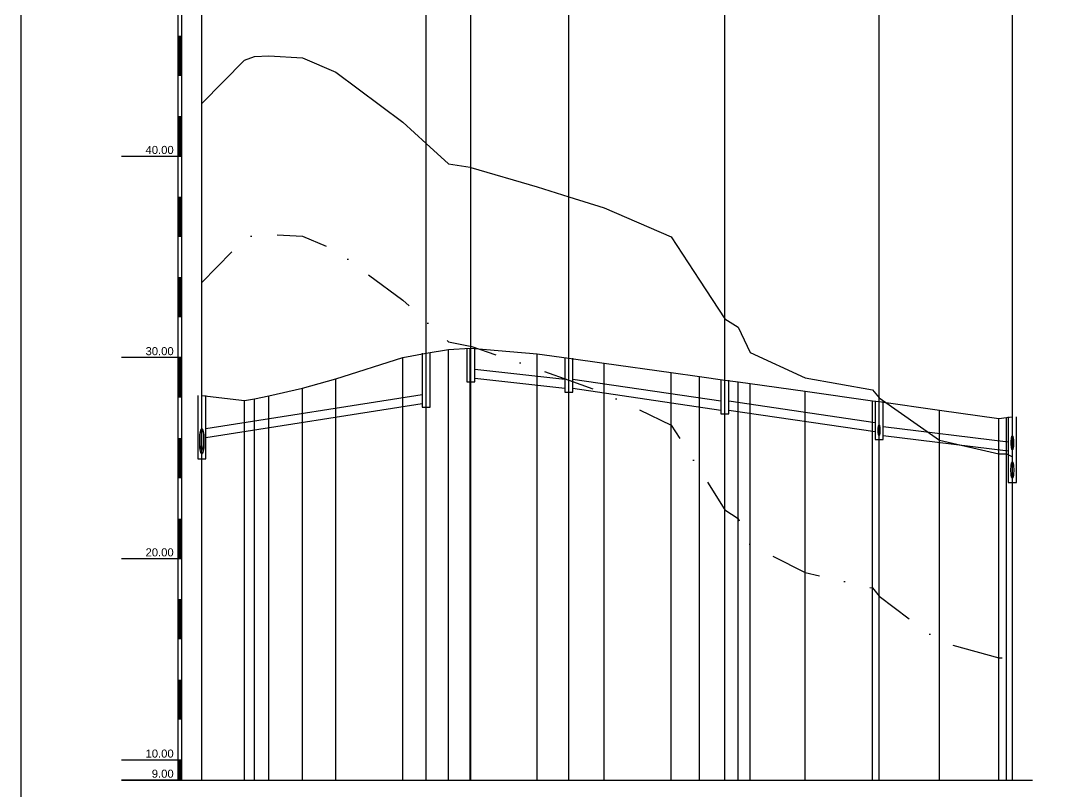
# Model space of a CAD drawing. Header units: millimetres. Extents: x -7351 to 135086, y 1419 to 5643.
# Drawn here: x 90723.4 to 90981.7, y 1584.3 to 1775.7 of the extents above; entities that cross this region are included whole.
import ezdxf
from ezdxf.enums import TextEntityAlignment as Align

# ---------------------------------------------------------------- set-up
doc = ezdxf.new("R2010")
doc.units = ezdxf.units.MM
doc.linetypes.add('DASHDOT', pattern=[25.4, 12.7, -6.35, 0, -6.35])
for name, color, linetype in [('KZ_종단_계획선', 1, 'Continuous'), ('KZ_종단_관로', 4, 'Continuous'), ('KZ_종단_깃발', 7, 'Continuous'), ('KZ_종단_도각', 7, 'Continuous'), ('KZ_종단_맨홀', 4, 'Continuous'), ('KZ_종단_수직선', 7, 'Continuous'), ('KZ_종단_암선1', 56, 'DASHDOT'), ('KZ_종단_원형관', 4, 'Continuous'), ('KZ_종단_지반선', 3, 'Continuous'), ('KZ_종단_테이블선', 7, 'Continuous'), ('KZ_종단_폴대', 7, 'Continuous')]:
    doc.layers.add(name, color=color, linetype=linetype)
doc.styles.get("Standard").update_dxf_attribs({"font": 'arial.ttf'})

msp = doc.modelspace()

# ---------------------------------------------------------------- linework, layer by layer
at = {"layer": 'KZ_종단_계획선'}
msp.add_lwpolyline([(90768.36, 1682.59), (90768.36, 1682.59), (90768.36, 1682.59), (90768.36, 1682.59), (90778.98, 1681.34), (90781.48, 1681.8), (90785.03, 1682.5), (90793.36, 1684.45), (90801.69, 1686.8), (90818.36, 1692.08), (90824.13, 1693.1), (90829.69, 1694.07), (90835.03, 1694.39), (90835.25, 1694.37), (90851.69, 1692.97), (90859.61, 1691.86), (90868.36, 1690.64), (90885.03, 1688.31), (90892.09, 1687.33), (90898.37, 1686.45), (90898.37, 1686.45), (90898.37, 1686.45), (90898.37, 1686.45), (90901.69, 1685.99), (90904.65, 1685.57), (90918.36, 1683.66), (90935.03, 1681.33), (90936.7, 1681.1), (90936.71, 1681.1), (90936.71, 1681.1), (90951.69, 1679.01), (90966.5, 1676.94), (90968.36, 1677.17), (90969.83, 1677.35)], dxfattribs=at)
at = {"layer": 'KZ_종단_관로'}
for p, q in [((90836.25, 1689.18), (90858.61, 1686.67)), ((90836.25, 1686.93), (90858.61, 1684.42)), ((90860.61, 1686.67), (90897.37, 1681.26)), ((90769.36, 1674.4), (90823.13, 1682.9)), ((90860.61, 1684.42), (90897.37, 1679.01)), ((90769.36, 1672.15), (90823.13, 1680.65)), ((90899.37, 1681.26), (90935.7, 1675.91)), ((90899.37, 1679.01), (90935.7, 1673.66)), ((90937.7, 1674.89), (90968.83, 1671.14)), ((90937.7, 1672.64), (90968.83, 1668.89))]:
    msp.add_line(p, q, dxfattribs=at)
at = {"layer": 'KZ_종단_깃발'}
for p, q in [((90768.36, 1587.04), (90768.36, 1807.04)), ((90824.13, 1587.04), (90824.13, 1807.04)), ((90835.25, 1587.04), (90835.25, 1807.04)), ((90859.61, 1587.04), (90859.61, 1807.04)), ((90898.37, 1587.04), (90898.37, 1807.04)), ((90936.7, 1587.04), (90936.7, 1807.04)), ((90969.83, 1587.04), (90969.83, 1807.04))]:
    msp.add_line(p, q, dxfattribs=at)
at = {"layer": 'KZ_종단_도각'}
msp.add_lwpolyline([(90723.36, 1419.04), (91564.36, 1419.04), (91564.36, 2013.04), (90723.36, 2013.04)], close=True, dxfattribs=at)
at = {"layer": 'KZ_종단_맨홀'}
for points in [[(90823.13, 1693.1), (90823.13, 1679.71), (90825.13, 1679.71), (90825.13, 1693.1)], [(90834.25, 1694.37), (90834.25, 1685.99), (90836.25, 1685.99), (90836.25, 1694.37)], [(90858.61, 1691.86), (90858.61, 1683.48), (90860.61, 1683.48), (90860.61, 1691.86)], [(90897.37, 1686.45), (90897.37, 1678.07), (90899.37, 1678.07), (90899.37, 1686.45)], [(90767.36, 1682.59), (90767.36, 1666.85), (90769.36, 1666.85), (90769.36, 1682.59)], [(90935.7, 1681.1), (90935.7, 1671.7), (90937.7, 1671.7), (90937.7, 1681.1)], [(90968.83, 1677.35), (90968.83, 1661.01), (90970.83, 1661.01), (90970.83, 1677.35)]]:
    msp.add_lwpolyline(points, dxfattribs=at)
at = {"layer": 'KZ_종단_수직선'}
for p, q in [((90824.13, 1587.04), (90824.13, 1693.1)), ((90829.69, 1587.04), (90829.69, 1694.07)), ((90835.03, 1587.04), (90835.03, 1694.39)), ((90835.24, 1587.04), (90835.24, 1694.37)), ((90851.69, 1587.04), (90851.69, 1692.97)), ((90818.36, 1587.04), (90818.36, 1692.08)), ((90859.61, 1587.04), (90859.61, 1691.86)), ((90868.36, 1587.04), (90868.36, 1690.64)), ((90885.03, 1587.04), (90885.03, 1688.31)), ((90892.09, 1587.04), (90892.09, 1687.33)), ((90801.69, 1587.04), (90801.69, 1686.8)), ((90898.37, 1587.04), (90898.37, 1686.45)), ((90898.37, 1587.04), (90898.37, 1686.45)), ((90898.37, 1587.04), (90898.37, 1686.45)), ((90898.37, 1587.04), (90898.37, 1686.45)), ((90901.69, 1587.04), (90901.69, 1685.99)), ((90904.65, 1587.04), (90904.65, 1685.57)), ((90768.36, 1587.04), (90768.36, 1682.59)), ((90768.36, 1587.04), (90768.36, 1682.59)), ((90768.36, 1587.04), (90768.36, 1682.59)), ((90768.36, 1587.04), (90768.36, 1682.59)), ((90768.36, 1587.04), (90768.36, 1682.59)), ((90768.36, 1587.04), (90768.36, 1682.59)), ((90768.36, 1587.04), (90768.36, 1682.59)), ((90785.03, 1587.04), (90785.03, 1682.5)), ((90793.36, 1587.04), (90793.36, 1684.45)), ((90918.36, 1587.04), (90918.36, 1683.66)), ((90778.98, 1587.04), (90778.98, 1681.34)), ((90781.48, 1587.04), (90781.48, 1681.8)), ((90935.03, 1587.04), (90935.03, 1681.33)), ((90936.7, 1587.04), (90936.7, 1681.1)), ((90936.7, 1587.04), (90936.7, 1681.1)), ((90936.7, 1587.04), (90936.7, 1681.1)), ((90951.69, 1587.04), (90951.69, 1679.01)), ((90966.49, 1587.04), (90966.49, 1676.94)), ((90968.36, 1587.04), (90968.36, 1677.17)), ((90969.83, 1587.04), (90969.83, 1677.35)), ((90969.83, 1587.04), (90969.83, 1677.35)), ((90969.83, 1587.04), (90969.83, 1677.35)), ((90969.83, 1587.04), (90969.83, 1677.35))]:
    msp.add_line(p, q, dxfattribs=at)
at = {"layer": 'KZ_종단_암선1', "flags": 128}
msp.add_lwpolyline([(90768.36, 1708.64), (90768.36, 1708.64), (90768.36, 1708.64), (90768.36, 1710.71), (90778.98, 1721.57), (90781.48, 1722.5), (90785.03, 1722.66), (90793.36, 1722.22), (90801.69, 1718.67), (90818.36, 1706.31), (90824.13, 1701.04), (90829.69, 1695.98), (90835.03, 1694.91), (90835.24, 1694.84), (90851.69, 1689.27), (90859.61, 1686.42), (90868.36, 1683.27), (90885.03, 1675.27), (90892.09, 1664.2), (90898.37, 1654.24), (90898.37, 1654.24), (90898.37, 1654.24), (90898.37, 1654.24), (90901.69, 1652.02), (90904.65, 1645.54), (90918.36, 1638.65), (90935.03, 1634.79), (90936.7, 1632.75), (90936.7, 1632.75), (90936.7, 1632.75), (90951.69, 1621.5), (90966.49, 1617.45), (90968.36, 1617.33), (90969.83, 1616.48), (90969.83, 1616.48), (90969.83, 1616.48), (90969.83, 1616.48)], dxfattribs=at)
at = {"layer": 'KZ_종단_원형관'}
for p, q in [((90768.09, 1673.99), (90768.18, 1674.23)), ((90768.18, 1674.23), (90768.27, 1674.37)), ((90768.21, 1674.13), (90768.28, 1674.25)), ((90768.27, 1674.37), (90768.36, 1674.42)), ((90768.28, 1674.25), (90768.36, 1674.29)), ((90768.36, 1674.42), (90768.45, 1674.37)), ((90768.36, 1674.29), (90768.44, 1674.25)), ((90768.44, 1674.25), (90768.51, 1674.13)), ((90768.45, 1674.37), (90768.54, 1674.23)), ((90768.54, 1674.23), (90768.63, 1673.99)), ((90936.49, 1674.2), (90936.5, 1674.42)), ((90936.5, 1674.42), (90936.51, 1674.63)), ((90936.51, 1674.63), (90936.54, 1674.82)), ((90936.54, 1674.82), (90936.56, 1674.98)), ((90936.56, 1674.98), (90936.59, 1675.11)), ((90936.59, 1675.11), (90936.63, 1675.21)), ((90936.63, 1675.21), (90936.67, 1675.27)), ((90936.67, 1675.27), (90936.7, 1675.29)), ((90936.7, 1675.29), (90936.74, 1675.27)), ((90936.74, 1675.27), (90936.78, 1675.21)), ((90936.78, 1675.21), (90936.81, 1675.11)), ((90936.81, 1675.11), (90936.84, 1674.98)), ((90936.84, 1674.98), (90936.87, 1674.82)), ((90936.87, 1674.82), (90936.89, 1674.63)), ((90936.89, 1674.63), (90936.91, 1674.42)), ((90936.91, 1674.42), (90936.92, 1674.2)), ((90767.83, 1671.23), (90767.84, 1671.78)), ((90767.84, 1671.78), (90767.86, 1672.32)), ((90767.86, 1672.32), (90767.9, 1672.82)), ((90767.9, 1672.82), (90767.95, 1673.28)), ((90767.92, 1671.66), (90767.93, 1672.12)), ((90767.93, 1671.21), (90767.92, 1671.66)), ((90767.93, 1672.12), (90767.95, 1672.56)), ((90767.95, 1673.28), (90768.02, 1673.67)), ((90767.95, 1672.56), (90767.98, 1672.98)), ((90767.98, 1672.98), (90768.02, 1673.35)), ((90768.02, 1673.67), (90768.09, 1673.99)), ((90768.02, 1673.35), (90768.08, 1673.67)), ((90768.08, 1673.67), (90768.14, 1673.94)), ((90768.14, 1673.94), (90768.21, 1674.13)), ((90768.51, 1674.13), (90768.58, 1673.94)), ((90768.58, 1673.94), (90768.64, 1673.67)), ((90768.63, 1673.99), (90768.7, 1673.67)), ((90768.64, 1673.67), (90768.7, 1673.35)), ((90768.7, 1673.67), (90768.77, 1673.28)), ((90768.7, 1673.35), (90768.74, 1672.98)), ((90768.74, 1672.98), (90768.77, 1672.56)), ((90768.77, 1673.28), (90768.82, 1672.82)), ((90768.77, 1672.56), (90768.79, 1672.12)), ((90768.79, 1672.12), (90768.8, 1671.66)), ((90768.8, 1671.66), (90768.79, 1671.21)), ((90768.82, 1672.82), (90768.86, 1672.32)), ((90768.86, 1672.32), (90768.88, 1671.78)), ((90768.88, 1671.78), (90768.89, 1671.23)), ((90936.48, 1673.97), (90936.49, 1674.2)), ((90936.49, 1673.75), (90936.48, 1673.97)), ((90936.5, 1673.52), (90936.49, 1673.75)), ((90936.51, 1673.32), (90936.5, 1673.52)), ((90936.54, 1673.13), (90936.51, 1673.32)), ((90936.56, 1672.97), (90936.54, 1673.13)), ((90936.59, 1672.83), (90936.56, 1672.97)), ((90936.63, 1672.74), (90936.59, 1672.83)), ((90936.67, 1672.68), (90936.63, 1672.74)), ((90936.7, 1672.66), (90936.67, 1672.68)), ((90936.74, 1672.68), (90936.7, 1672.66)), ((90936.78, 1672.74), (90936.74, 1672.68)), ((90936.81, 1672.83), (90936.78, 1672.74)), ((90936.84, 1672.97), (90936.81, 1672.83)), ((90936.87, 1673.13), (90936.84, 1672.97)), ((90936.89, 1673.32), (90936.87, 1673.13)), ((90936.91, 1673.52), (90936.89, 1673.32)), ((90936.92, 1673.75), (90936.91, 1673.52)), ((90936.92, 1674.2), (90936.92, 1673.97)), ((90936.92, 1673.97), (90936.92, 1673.75)), ((90969.55, 1671.44), (90969.58, 1671.72)), ((90969.58, 1671.72), (90969.6, 1671.97)), ((90969.6, 1671.97), (90969.64, 1672.18)), ((90969.61, 1671.45), (90969.62, 1671.67)), ((90969.62, 1671.67), (90969.64, 1671.88)), ((90969.64, 1672.18), (90969.68, 1672.36)), ((90969.64, 1671.88), (90969.66, 1672.06)), ((90969.66, 1672.06), (90969.69, 1672.23)), ((90969.68, 1672.36), (90969.73, 1672.49)), ((90969.69, 1672.23), (90969.72, 1672.36)), ((90969.72, 1672.36), (90969.75, 1672.45)), ((90969.73, 1672.49), (90969.78, 1672.57)), ((90969.75, 1672.45), (90969.79, 1672.51)), ((90969.78, 1672.57), (90969.83, 1672.59)), ((90969.79, 1672.51), (90969.83, 1672.53)), ((90969.83, 1672.59), (90969.88, 1672.57)), ((90969.83, 1672.53), (90969.87, 1672.51)), ((90969.87, 1672.51), (90969.9, 1672.45)), ((90969.88, 1672.57), (90969.93, 1672.49)), ((90969.9, 1672.45), (90969.94, 1672.36)), ((90969.93, 1672.49), (90969.97, 1672.36)), ((90969.94, 1672.36), (90969.97, 1672.23)), ((90969.97, 1672.36), (90970.02, 1672.18)), ((90969.97, 1672.23), (90970, 1672.06)), ((90970, 1672.06), (90970.02, 1671.88)), ((90970.02, 1672.18), (90970.05, 1671.97)), ((90970.02, 1671.88), (90970.03, 1671.67)), ((90970.03, 1671.67), (90970.04, 1671.45)), ((90970.05, 1671.97), (90970.08, 1671.72)), ((90970.08, 1671.72), (90970.1, 1671.44)), ((90767.84, 1670.67), (90767.83, 1671.23)), ((90767.86, 1670.14), (90767.84, 1670.67)), ((90767.9, 1669.63), (90767.86, 1670.14)), ((90767.95, 1669.18), (90767.9, 1669.63)), ((90767.95, 1670.77), (90767.93, 1671.21)), ((90767.98, 1670.35), (90767.95, 1670.77)), ((90768.02, 1668.78), (90767.95, 1669.18)), ((90768.02, 1669.98), (90767.98, 1670.35)), ((90768.08, 1669.65), (90768.02, 1669.98)), ((90768.14, 1669.39), (90768.08, 1669.65)), ((90768.21, 1669.2), (90768.14, 1669.39)), ((90768.28, 1669.08), (90768.21, 1669.2)), ((90768.36, 1669.04), (90768.28, 1669.08)), ((90768.44, 1669.08), (90768.36, 1669.04)), ((90768.51, 1669.2), (90768.44, 1669.08)), ((90768.58, 1669.39), (90768.51, 1669.2)), ((90768.64, 1669.65), (90768.58, 1669.39)), ((90768.7, 1669.98), (90768.64, 1669.65)), ((90768.74, 1670.35), (90768.7, 1669.98)), ((90768.77, 1669.18), (90768.7, 1668.78)), ((90768.77, 1670.77), (90768.74, 1670.35)), ((90768.79, 1671.21), (90768.77, 1670.77)), ((90768.82, 1669.63), (90768.77, 1669.18)), ((90768.86, 1670.14), (90768.82, 1669.63)), ((90768.88, 1670.67), (90768.86, 1670.14)), ((90768.89, 1671.23), (90768.88, 1670.67)), ((90969.54, 1671.15), (90969.55, 1671.44)), ((90969.54, 1670.84), (90969.54, 1671.15)), ((90969.54, 1670.54), (90969.54, 1670.84)), ((90969.55, 1670.25), (90969.54, 1670.54)), ((90969.58, 1669.97), (90969.55, 1670.25)), ((90969.6, 1669.72), (90969.58, 1669.97)), ((90969.64, 1669.5), (90969.6, 1669.72)), ((90969.61, 1671.22), (90969.61, 1671.45)), ((90969.61, 1670.99), (90969.61, 1671.22)), ((90969.62, 1670.77), (90969.61, 1670.99)), ((90969.64, 1670.56), (90969.62, 1670.77)), ((90969.66, 1670.37), (90969.64, 1670.56)), ((90969.68, 1669.33), (90969.64, 1669.5)), ((90969.69, 1670.21), (90969.66, 1670.37)), ((90969.73, 1669.2), (90969.68, 1669.33)), ((90969.72, 1670.08), (90969.69, 1670.21)), ((90969.75, 1669.98), (90969.72, 1670.08)), ((90969.78, 1669.12), (90969.73, 1669.2)), ((90969.79, 1669.92), (90969.75, 1669.98)), ((90969.83, 1669.09), (90969.78, 1669.12)), ((90969.83, 1669.9), (90969.79, 1669.92)), ((90969.87, 1669.92), (90969.83, 1669.9)), ((90969.88, 1669.12), (90969.83, 1669.09)), ((90969.9, 1669.98), (90969.87, 1669.92)), ((90969.93, 1669.2), (90969.88, 1669.12)), ((90969.94, 1670.08), (90969.9, 1669.98)), ((90969.97, 1669.33), (90969.93, 1669.2)), ((90969.97, 1670.21), (90969.94, 1670.08)), ((90970, 1670.37), (90969.97, 1670.21)), ((90970.02, 1669.5), (90969.97, 1669.33)), ((90970.02, 1670.56), (90970, 1670.37)), ((90970.03, 1670.77), (90970.02, 1670.56)), ((90970.05, 1669.72), (90970.02, 1669.5)), ((90970.04, 1670.99), (90970.03, 1670.77)), ((90970.04, 1671.45), (90970.05, 1671.22)), ((90970.05, 1671.22), (90970.04, 1670.99)), ((90970.08, 1669.97), (90970.05, 1669.72)), ((90970.1, 1670.25), (90970.08, 1669.97)), ((90970.1, 1671.44), (90970.12, 1671.15)), ((90970.12, 1670.54), (90970.1, 1670.25)), ((90970.12, 1671.15), (90970.12, 1670.84)), ((90970.12, 1670.84), (90970.12, 1670.54)), ((90768.09, 1668.47), (90768.02, 1668.78)), ((90768.18, 1668.23), (90768.09, 1668.47)), ((90768.27, 1668.09), (90768.18, 1668.23)), ((90768.36, 1668.04), (90768.27, 1668.09)), ((90768.45, 1668.09), (90768.36, 1668.04)), ((90768.54, 1668.23), (90768.45, 1668.09)), ((90768.63, 1668.47), (90768.54, 1668.23)), ((90768.7, 1668.78), (90768.63, 1668.47)), ((90969.49, 1664.45), (90969.51, 1664.79)), ((90969.49, 1664.09), (90969.49, 1664.45)), ((90969.49, 1663.74), (90969.49, 1664.09)), ((90969.51, 1664.79), (90969.53, 1665.11)), ((90969.53, 1665.11), (90969.57, 1665.4)), ((90969.57, 1665.4), (90969.61, 1665.66)), ((90969.61, 1665.66), (90969.66, 1665.86)), ((90969.66, 1665.86), (90969.71, 1666.01)), ((90969.71, 1666.01), (90969.77, 1666.1)), ((90969.77, 1666.1), (90969.83, 1666.13)), ((90969.83, 1666.13), (90969.89, 1666.1)), ((90969.89, 1666.1), (90969.94, 1666.01)), ((90969.94, 1666.01), (90970, 1665.86)), ((90970, 1665.86), (90970.05, 1665.66)), ((90970.05, 1665.66), (90970.09, 1665.4)), ((90970.09, 1665.4), (90970.12, 1665.11)), ((90970.12, 1665.11), (90970.15, 1664.79)), ((90970.15, 1664.79), (90970.16, 1664.45)), ((90970.16, 1664.45), (90970.17, 1664.09)), ((90970.17, 1664.09), (90970.16, 1663.74)), ((90969.51, 1663.4), (90969.49, 1663.74)), ((90969.53, 1663.07), (90969.51, 1663.4)), ((90969.57, 1662.78), (90969.53, 1663.07)), ((90969.61, 1662.53), (90969.57, 1662.78)), ((90969.66, 1662.33), (90969.61, 1662.53)), ((90969.71, 1662.18), (90969.66, 1662.33)), ((90969.77, 1662.08), (90969.71, 1662.18)), ((90969.83, 1662.05), (90969.77, 1662.08)), ((90969.89, 1662.08), (90969.83, 1662.05)), ((90969.94, 1662.18), (90969.89, 1662.08)), ((90970, 1662.33), (90969.94, 1662.18)), ((90970.05, 1662.53), (90970, 1662.33)), ((90970.09, 1662.78), (90970.05, 1662.53)), ((90970.12, 1663.07), (90970.09, 1662.78)), ((90970.15, 1663.4), (90970.12, 1663.07)), ((90970.16, 1663.74), (90970.15, 1663.4))]:
    msp.add_line(p, q, dxfattribs=at)
at = {"layer": 'KZ_종단_지반선', "flags": 128}
msp.add_lwpolyline([(90768.36, 1753.09), (90768.36, 1753.09), (90768.36, 1753.09), (90768.36, 1755.16), (90778.98, 1765.98), (90781.48, 1766.89), (90785.03, 1767.04), (90793.36, 1766.56), (90801.69, 1762.97), (90818.36, 1750.54), (90824.13, 1745.25), (90829.69, 1740.16), (90835.03, 1739.34), (90835.24, 1739.27), (90851.69, 1734.45), (90859.61, 1731.96), (90868.36, 1729.22), (90885.03, 1722.04), (90892.09, 1711.31), (90898.37, 1701.66), (90898.37, 1701.66), (90898.37, 1701.65), (90898.37, 1701.65), (90901.69, 1699.6), (90904.65, 1693.27), (90918.36, 1687.04), (90935.03, 1684), (90936.7, 1682.04), (90936.7, 1682.04), (90936.7, 1682.04), (90951.69, 1671.52), (90966.49, 1668.1), (90968.36, 1668.1), (90969.83, 1667.38), (90969.83, 1667.38), (90969.83, 1667.38), (90969.83, 1667.38)], dxfattribs=at)
at = {"layer": 'KZ_종단_테이블선'}
msp.add_line((90748.36, 1587.04), (90974.83, 1587.04), dxfattribs=at)
at = {"layer": 'KZ_종단_폴대'}
for p, q in [((90763.36, 1742.04), (90748.36, 1742.04)), ((90763.36, 1692.04), (90748.36, 1692.04)), ((90763.36, 1642.04), (90748.36, 1642.04)), ((90763.36, 1592.04), (90748.36, 1592.04)), ((90763.36, 1587.04), (90748.36, 1587.04))]:
    msp.add_line(p, q, dxfattribs=at)
msp.add_lwpolyline([(90763.36, 1587.04), (90763.36, 1817.04), (90762.36, 1817.04), (90762.36, 1587.04), (90763.36, 1587.04)], dxfattribs=at)
for points in [[(90762.86, 1762.04, 1, 1, 0), (90762.86, 1772.04, 1, 1, 0)], [(90762.86, 1742.04, 1, 1, 0), (90762.86, 1752.04, 1, 1, 0)], [(90762.86, 1722.04, 1, 1, 0), (90762.86, 1732.04, 1, 1, 0)], [(90762.86, 1702.04, 1, 1, 0), (90762.86, 1712.04, 1, 1, 0)], [(90762.86, 1682.04, 1, 1, 0), (90762.86, 1692.04, 1, 1, 0)], [(90762.86, 1662.04, 1, 1, 0), (90762.86, 1672.04, 1, 1, 0)], [(90762.86, 1642.04, 1, 1, 0), (90762.86, 1652.04, 1, 1, 0)], [(90762.86, 1622.04, 1, 1, 0), (90762.86, 1632.04, 1, 1, 0)], [(90762.86, 1602.04, 1, 1, 0), (90762.86, 1612.04, 1, 1, 0)], [(90762.86, 1587.04, 1, 1, 0), (90762.86, 1592.04, 1, 1, 0)]]:
    msp.add_lwpolyline(points, format="xyseb", dxfattribs=at)

# ---------------------------------------------------------------- texts
for s, p in [('40.00', (90761.36, 1742.04)), ('30.00', (90761.36, 1692.04)), ('20.00', (90761.36, 1642.04)), ('10.00', (90761.36, 1592.04)), ('9.00', (90761.36, 1587.04))]:
    msp.add_text(s, height=2, dxfattribs=at).set_placement(p, align=Align.BOTTOM_RIGHT)

doc.saveas('drawing.dxf')
